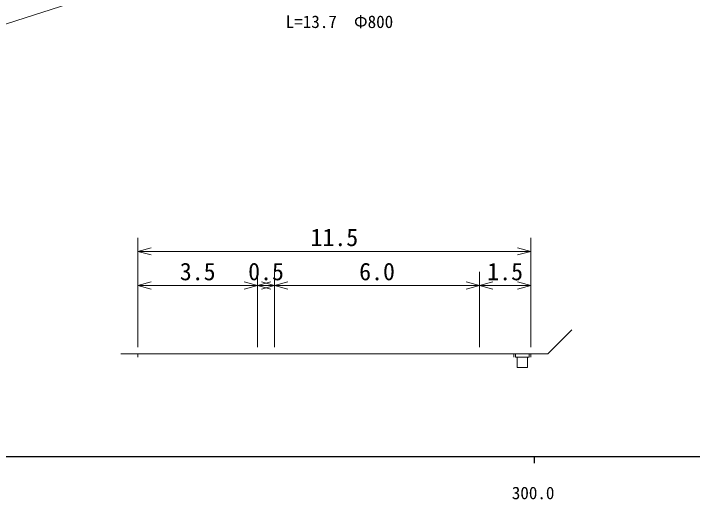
# Model space of a CAD drawing. Units: millimetres on the paper, enlarged 1000 times, with parts at other scales. Extents: x 40000 to 680000, y 20000 to 380000.
# Drawn here: x 291798 to 391164, y 198715 to 269779 of the extents above; entities that cross this region are included whole.
import ezdxf
from ezdxf.enums import TextEntityAlignment as Align

# ---------------------------------------------------------------- set-up
doc = ezdxf.new("R2010")
doc.units = ezdxf.units.MM
doc.header["$LTSCALE"] = 1000
doc.layers.add('M-STR-HTXT', color=7, linetype='Continuous', lineweight=13)
doc.layers.add('M-TTL-BAND', color=7, linetype='Continuous', lineweight=25)
doc.styles.add('ＭＳ ゴシック', font='')
doc.styles.get('ＭＳ ゴシック').set_extended_font_data('MS Gothic')

msp = doc.modelspace()

# ---------------------------------------------------------------- linework, layer by layer
at = {"layer": 'M-STR-HTXT'}
for p, q in [((318266, 277108), (102234, 207964)), ((310000, 221000), (310000, 237000)), ((367500, 221000), (367500, 237000)), ((311932, 235518), (310000, 235000)), ((367500, 235000), (365568, 235518)), ((310000, 235000), (367500, 235000)), ((310000, 235000), (311932, 234482)), ((365568, 234482), (367500, 235000)), ((327500, 221000), (327500, 232000)), ((330000, 221000), (330000, 232000)), ((360000, 221000), (360000, 232000)), ((311932, 230518), (310000, 230000)), ((310000, 230000), (327500, 230000)), ((310000, 230000), (311932, 229482)), ((327500, 230000), (325568, 230518)), ((325568, 229482), (327500, 230000)), ((329432, 230518), (327500, 230000)), ((327500, 230000), (330000, 230000)), ((327500, 230000), (329432, 229482)), ((330000, 230000), (328068, 230518)), ((328068, 229482), (330000, 230000)), ((331932, 230518), (330000, 230000)), ((330000, 230000), (360000, 230000)), ((330000, 230000), (331932, 229482)), ((360000, 230000), (358068, 230518)), ((358068, 229482), (360000, 230000)), ((361932, 230518), (360000, 230000)), ((360000, 230000), (367500, 230000)), ((360000, 230000), (361932, 229482)), ((367500, 230000), (365568, 230518)), ((365568, 229482), (367500, 230000)), ((370000, 220000), (373536, 223536)), ((310000, 220000), (307500, 220000)), ((310000, 220000), (327500, 220000)), ((310000, 220000), (310000, 219500)), ((327500, 220000), (330000, 220000)), ((330000, 220000), (360000, 220000)), ((360000, 220000), (367500, 220000)), ((365000, 220000), (365000, 219500)), ((365250, 220000), (365250, 219500)), ((367250, 220000), (367250, 219500)), ((367500, 220000), (367500, 219500)), ((367500, 220000), (370000, 220000)), ((365250, 219500), (367250, 219500)), ((365500, 218000), (365500, 219500)), ((367000, 218000), (367000, 219500)), ((365500, 218000), (367000, 218000))]:
    msp.add_line(p, q, dxfattribs=at)
at = {"layer": 'M-TTL-BAND'}
for p, q in [((40000, 205000), (579000, 205000)), ((368000, 205000), (368000, 204000))]:
    msp.add_line(p, q, dxfattribs=at)

# ---------------------------------------------------------------- texts
at = {"layer": 'M-STR-HTXT', "style": 'ＭＳ ゴシック'}
msp.add_text('L=13.7\u3000Φ800', height=1833, dxfattribs=at).set_placement((339500, 269500), align=Align.TOP_CENTER)
for s, p in [('11.5', (338750, 235000)), ('3.5', (318750, 230000)), ('0.5', (328750, 230000)), ('6.0', (345000, 230000)), ('1.5', (363750, 230000))]:
    msp.add_text(s, height=2566, dxfattribs=at).set_placement(p, align=Align.BOTTOM_CENTER)
at = {"layer": 'M-TTL-BAND', "style": 'ＭＳ ゴシック'}
msp.add_text('300.0', height=1833, dxfattribs=at).set_placement((367844, 198195), align=Align.BOTTOM_CENTER)

doc.saveas('drawing.dxf')
